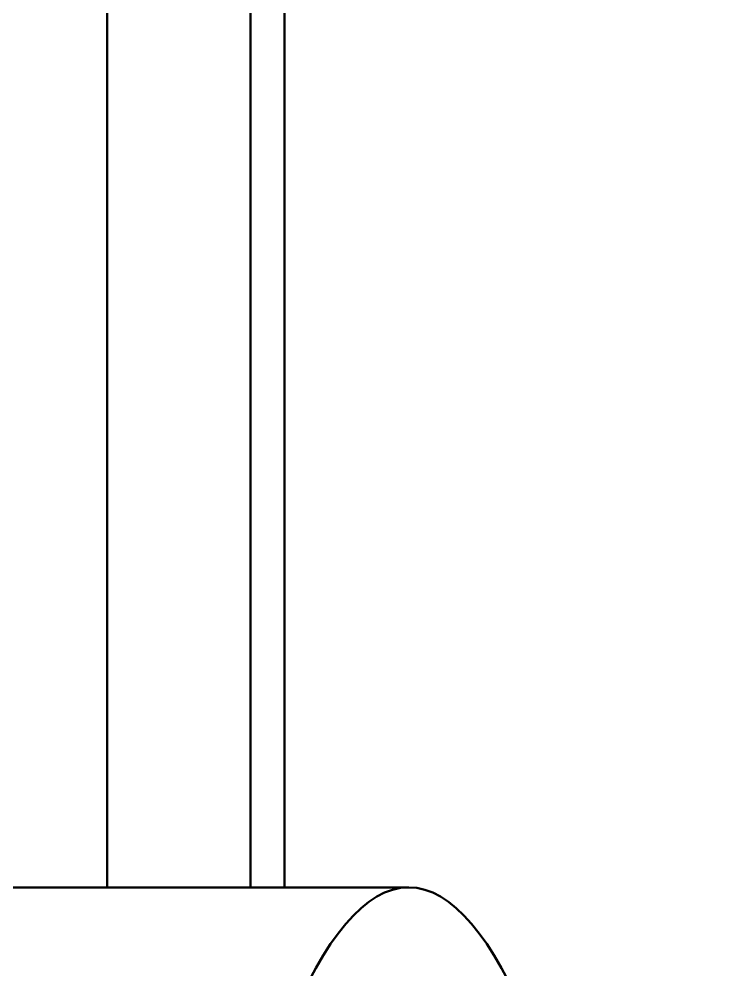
# Model space of a CAD drawing. Header units: inches. Extents: x 15 to 402, y 6 to 258.
# Drawn here: x 220.143 to 221.045, y 112.133 to 113.356 of the extents above; entities that cross this region are included whole.
import ezdxf

# ---------------------------------------------------------------- set-up
doc = ezdxf.new("R2010")
doc.units = ezdxf.units.IN
doc.header["$LTSCALE"] = 12
doc.header["$MEASUREMENT"] = 0
doc.layers.add('Visible (ANSI)', color=7, linetype='Continuous', lineweight=50)

msp = doc.modelspace()

# ---------------------------------------------------------------- linework, layer by layer
at = {"layer": 'Visible (ANSI)'}
for p, q in [((220.48394, 114.67715), (220.48394, 112.23961)), ((220.25587, 112.23961), (220.25587, 113.8334)), ((220.44052, 113.8334), (220.44052, 112.23961)), ((219.90516, 112.23961), (220.64376, 112.23961))]:
    msp.add_line(p, q, dxfattribs=at)
msp.add_ellipse((220.64376, 109.92711), major_axis=(0, 2.3125), ratio=0.1736482, dxfattribs=at)

doc.saveas('drawing.dxf')
